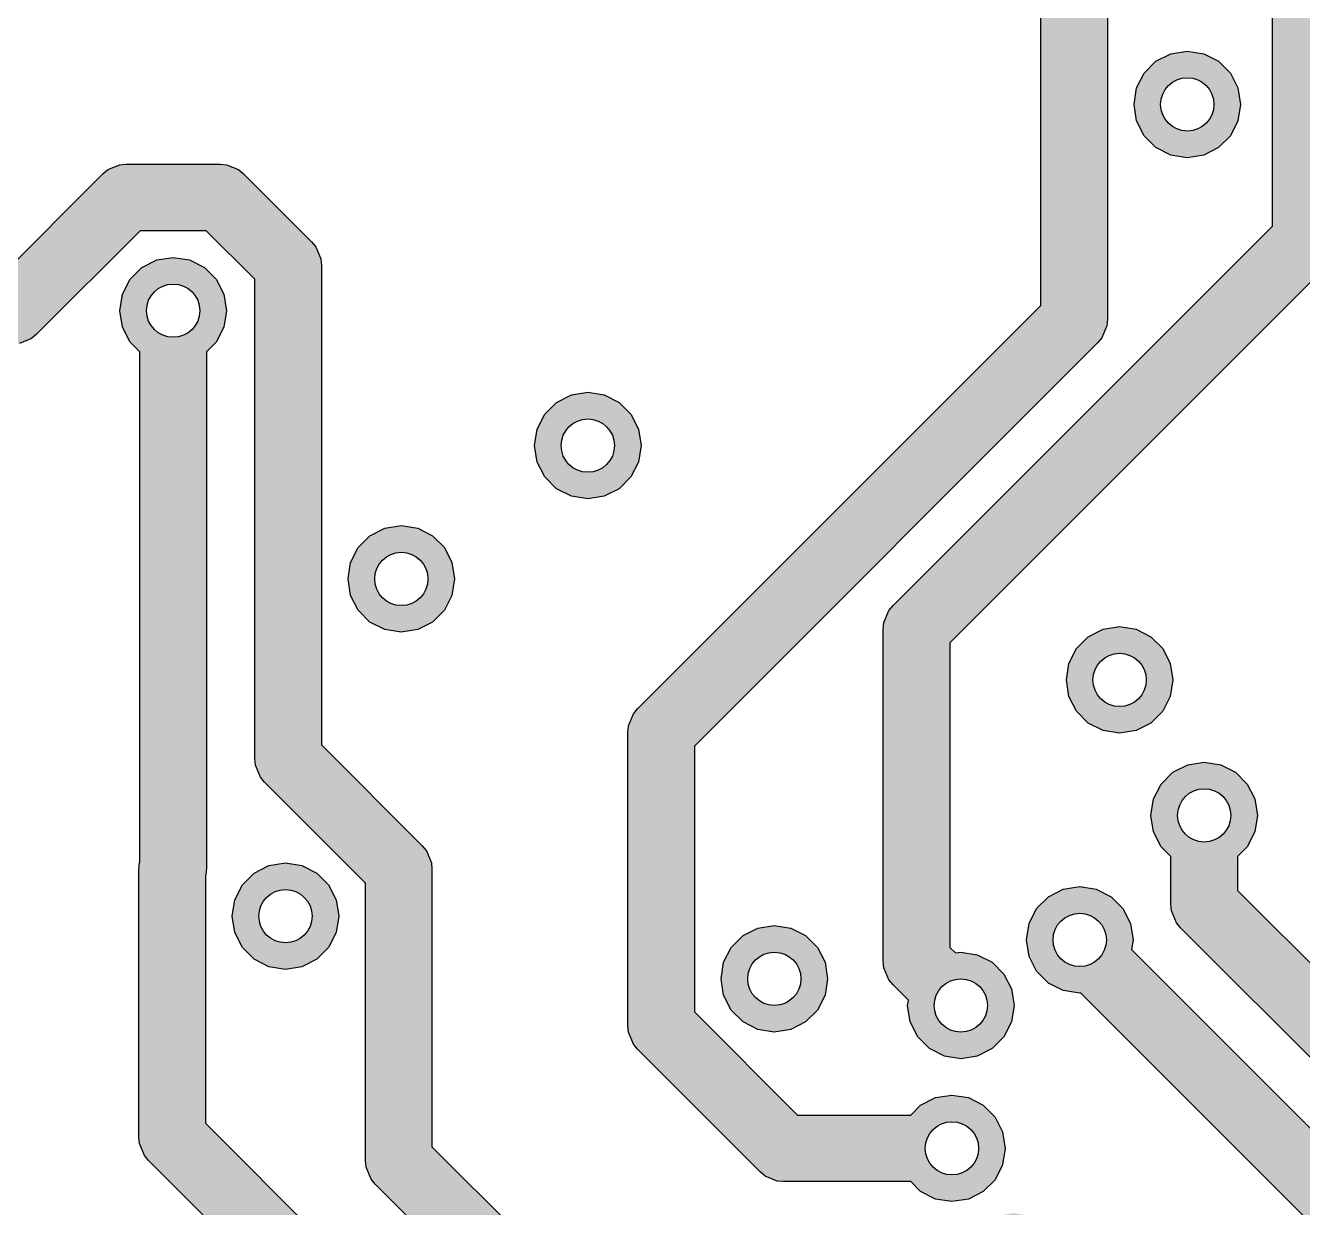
# Model space of a CAD drawing. Header units: millimetres. Extents: x -3894 to -3474, y -291 to 6.
# Drawn here: x -3740.88 to -3731.29, y -89.48 to -80.61 of the extents above; entities that cross this region are included whole.
import ezdxf

# ---------------------------------------------------------------- set-up
doc = ezdxf.new("R2010")
doc.units = ezdxf.units.MM
doc.layers.add('BLACK', color=7, linetype='Continuous')

msp = doc.modelspace()

# ---------------------------------------------------------------- hatches: boundary and pattern name
h = msp.add_hatch(color=256)
h.dxf.hatch_style = 1
h.paths.add_polyline_path([(-3746.6061, -78.4134), (-3746.6109, -78.3646), (-3746.6482, -78.2745), (-3746.6793, -78.2366), (-3749.8561, -75.0598), (-3749.8561, -71.5169), (-3742.5026, -64.1634), (-3726.9148, -64.1634), (-3726.8412, -64.237), (-3726.7297, -64.2938), (-3726.6061, -64.3134), (-3726.4825, -64.2938), (-3726.371, -64.237), (-3726.2825, -64.1485), (-3726.2257, -64.037), (-3726.2061, -63.9134), (-3726.2257, -63.7898), (-3726.2825, -63.6783), (-3726.371, -63.5898), (-3726.4825, -63.533), (-3726.6061, -63.5134), (-3726.7297, -63.533), (-3726.8412, -63.5898), (-3726.9148, -63.6634), (-3742.6061, -63.6634), (-3742.6549, -63.6682), (-3742.745, -63.7055), (-3742.7829, -63.7366), (-3750.2829, -71.2366), (-3750.314, -71.2745), (-3750.314, -71.2745), (-3750.3513, -71.3646), (-3750.3561, -71.4134), (-3750.3561, -75.1634), (-3750.3513, -75.2122), (-3750.314, -75.3023), (-3750.2829, -75.3402), (-3747.1061, -78.5169), (-3747.1061, -83.7634), (-3747.2297, -83.783), (-3747.3412, -83.8398), (-3747.4297, -83.9283), (-3747.4865, -84.0398), (-3747.5061, -84.1634), (-3747.4865, -84.287), (-3747.4297, -84.3985), (-3747.3412, -84.487), (-3747.2297, -84.5438), (-3747.1061, -84.5634), (-3746.9825, -84.5438), (-3746.871, -84.487), (-3746.7825, -84.3985), (-3746.7257, -84.287), (-3746.7061, -84.1634), (-3746.7125, -84.1233), (-3746.6793, -84.0902), (-3746.6482, -84.0523), (-3746.6109, -83.9622), (-3746.6061, -83.9134)])
h.paths.add_polyline_path([(-3746.9061, -84.1634, -1), (-3747.3061, -84.1634, -1)], flags=16)
h.paths.add_polyline_path([(-3726.8061, -63.9134, -1), (-3726.4061, -63.9134, -1)], flags=16)
h.paths.add_polyline_path([(-3728.5061, -66.0134), (-3728.5109, -65.9646), (-3728.5482, -65.8745), (-3728.5793, -65.8366), (-3729.2125, -65.2035), (-3729.2061, -65.1634), (-3729.2257, -65.0398), (-3729.2825, -64.9283), (-3729.371, -64.8398), (-3729.4825, -64.783), (-3729.6061, -64.7634), (-3729.7297, -64.783), (-3729.8412, -64.8398), (-3729.9297, -64.9283), (-3729.9865, -65.0398), (-3730.0061, -65.1634), (-3729.9865, -65.287), (-3729.9297, -65.3985), (-3729.8412, -65.487), (-3729.7297, -65.5438), (-3729.6061, -65.5634), (-3729.566, -65.557), (-3729.0061, -66.1169), (-3729.0061, -68.0478), (-3731.4439, -70.4856), (-3731.475, -70.5235), (-3731.475, -70.5235), (-3731.5123, -70.6136), (-3731.5171, -70.6624), (-3731.5171, -82.1158), (-3734.3649, -84.9636), (-3734.396, -85.0015), (-3734.396, -85.0015), (-3734.4333, -85.0916), (-3734.4381, -85.1404), (-3734.4381, -87.6314), (-3734.4333, -87.6802), (-3734.396, -87.7703), (-3734.3649, -87.8082), (-3734.2498, -87.9233), (-3734.2561, -87.9634), (-3734.2365, -88.087), (-3734.1797, -88.1985), (-3734.0912, -88.287), (-3733.9797, -88.3438), (-3733.8561, -88.3634), (-3733.7325, -88.3438), (-3733.621, -88.287), (-3733.5325, -88.1985), (-3733.4757, -88.087), (-3733.4561, -87.9634), (-3733.4757, -87.8398), (-3733.5325, -87.7283), (-3733.621, -87.6398), (-3733.7325, -87.583), (-3733.8561, -87.5634), (-3733.8962, -87.5697), (-3733.9381, -87.5278), (-3733.9381, -85.2439), (-3731.0903, -82.3962), (-3731.0592, -82.3583), (-3731.0219, -82.2682), (-3731.0171, -82.2194), (-3731.0171, -70.7659), (-3728.5793, -68.3282), (-3728.5482, -68.2903), (-3728.5109, -68.2002), (-3728.5061, -68.1514)])
h.paths.add_polyline_path([(-3729.8061, -65.1634, -1), (-3729.4061, -65.1634, -1)], flags=16)
h.paths.add_polyline_path([(-3733.6561, -87.9634, -1), (-3734.0561, -87.9634, -1)], flags=16)
h.paths.add_polyline_path([(-3730.1462, -68.557), (-3730.1061, -68.5634), (-3729.9825, -68.5438), (-3729.871, -68.487), (-3729.7825, -68.3985), (-3729.7257, -68.287), (-3729.7061, -68.1634), (-3729.7257, -68.0398), (-3729.7825, -67.9283), (-3729.871, -67.8398), (-3729.9825, -67.783), (-3730.1061, -67.7634), (-3730.2297, -67.783), (-3730.3412, -67.8398), (-3730.4297, -67.9283), (-3730.4865, -68.0398), (-3730.5061, -68.1634), (-3730.4998, -68.2035), (-3732.2059, -69.9096), (-3732.237, -69.9475), (-3732.237, -69.9475), (-3732.2743, -70.0376), (-3732.2791, -70.0864), (-3732.2791, -77.9248), (-3733.1829, -78.8286), (-3733.214, -78.8665), (-3733.214, -78.8665), (-3733.2513, -78.9566), (-3733.2561, -79.0054), (-3733.2561, -82.7118), (-3736.2829, -85.7386), (-3736.314, -85.7765), (-3736.314, -85.7765), (-3736.3513, -85.8666), (-3736.3561, -85.9154), (-3736.3561, -88.1155), (-3736.3513, -88.1642), (-3736.314, -88.2544), (-3736.2829, -88.2922), (-3735.3629, -89.2122), (-3735.325, -89.2433), (-3735.2349, -89.2806), (-3735.1861, -89.2854), (-3734.2315, -89.2854), (-3734.1579, -89.359), (-3734.0464, -89.4158), (-3733.9228, -89.4354), (-3733.7992, -89.4158), (-3733.6877, -89.359), (-3733.5992, -89.2705), (-3733.5424, -89.159), (-3733.5228, -89.0354), (-3733.5424, -88.9118), (-3733.5992, -88.8003), (-3733.6877, -88.7118), (-3733.7992, -88.655), (-3733.9228, -88.6354), (-3734.0464, -88.655), (-3734.1579, -88.7118), (-3734.2315, -88.7854), (-3735.0826, -88.7854), (-3735.8561, -88.0119), (-3735.8561, -86.0189), (-3732.8293, -82.9922), (-3732.7982, -82.9543), (-3732.7609, -82.8642), (-3732.7561, -82.8154), (-3732.7561, -79.1089), (-3731.8523, -78.2052), (-3731.8212, -78.1673), (-3731.7839, -78.0772), (-3731.7791, -78.0284), (-3731.7791, -70.1899)])
h.paths.add_polyline_path([(-3730.3061, -68.1634, -1), (-3729.9061, -68.1634, -1)], flags=16)
h.paths.add_polyline_path([(-3733.7228, -89.0354, -1), (-3734.1228, -89.0354, -1)], flags=16)
h = msp.add_hatch(color=256)
h.dxf.hatch_style = 1
h.paths.add_polyline_path([(-3738.6022, -87.0586), (-3738.6907, -86.9701), (-3738.8022, -86.9133), (-3738.9258, -86.8937), (-3739.0494, -86.9133), (-3739.1609, -86.9701), (-3739.2494, -87.0586), (-3739.3062, -87.1701), (-3739.3258, -87.2937), (-3739.3062, -87.4173), (-3739.2494, -87.5288), (-3739.1609, -87.6173), (-3739.0494, -87.6741), (-3738.9258, -87.6937), (-3738.8022, -87.6741), (-3738.6907, -87.6173), (-3738.6022, -87.5288), (-3738.5454, -87.4173), (-3738.5258, -87.2937), (-3738.5454, -87.1701)])
h.paths.add_polyline_path([(-3738.7258, -87.2937, -1), (-3739.1258, -87.2937, -1)], flags=16)
h.paths.add_polyline_path([(-3735.021, -87.4398), (-3735.1325, -87.383), (-3735.2561, -87.3634), (-3735.3797, -87.383), (-3735.4912, -87.4398), (-3735.5797, -87.5283), (-3735.6365, -87.6398), (-3735.6561, -87.7634), (-3735.6365, -87.887), (-3735.5797, -87.9985), (-3735.4912, -88.087), (-3735.3797, -88.1438), (-3735.2561, -88.1634), (-3735.1325, -88.1438), (-3735.021, -88.087), (-3734.9325, -87.9985), (-3734.8757, -87.887), (-3734.8561, -87.7634), (-3734.8757, -87.6398), (-3734.9325, -87.5283)])
h.paths.add_polyline_path([(-3735.0561, -87.7634, -1), (-3735.4561, -87.7634, -1)], flags=16)
h.paths.add_polyline_path([(-3732.2837, -85.3978), (-3732.3405, -85.2863), (-3732.429, -85.1978), (-3732.5405, -85.141), (-3732.6641, -85.1214), (-3732.7877, -85.141), (-3732.8992, -85.1978), (-3732.9877, -85.2863), (-3733.0445, -85.3978), (-3733.0641, -85.5214), (-3733.0445, -85.645), (-3732.9877, -85.7565), (-3732.8992, -85.845), (-3732.7877, -85.9018), (-3732.6641, -85.9214), (-3732.5405, -85.9018), (-3732.429, -85.845), (-3732.3405, -85.7565), (-3732.2837, -85.645), (-3732.2641, -85.5214)])
h.paths.add_polyline_path([(-3732.4641, -85.5214, -1), (-3732.8641, -85.5214, -1)], flags=16)
h.paths.add_polyline_path([(-3736.421, -84.087), (-3736.3325, -83.9985), (-3736.2757, -83.887), (-3736.2561, -83.7634), (-3736.2757, -83.6398), (-3736.3325, -83.5283), (-3736.421, -83.4398), (-3736.5325, -83.383), (-3736.6561, -83.3634), (-3736.7797, -83.383), (-3736.8912, -83.4398), (-3736.9797, -83.5283), (-3737.0365, -83.6398), (-3737.0561, -83.7634), (-3737.0365, -83.887), (-3736.9797, -83.9985), (-3736.8912, -84.087), (-3736.7797, -84.1438), (-3736.6561, -84.1634), (-3736.5325, -84.1438)])
h.paths.add_polyline_path([(-3736.8561, -83.7634, -1), (-3736.4561, -83.7634, -1)], flags=16)
h.paths.add_polyline_path([(-3737.6757, -84.6398), (-3737.7325, -84.5283), (-3737.821, -84.4398), (-3737.9325, -84.383), (-3738.0561, -84.3634), (-3738.1797, -84.383), (-3738.2912, -84.4398), (-3738.3797, -84.5283), (-3738.4365, -84.6398), (-3738.4561, -84.7634), (-3738.4365, -84.887), (-3738.3797, -84.9985), (-3738.2912, -85.087), (-3738.1797, -85.1438), (-3738.0561, -85.1634), (-3737.9325, -85.1438), (-3737.821, -85.087), (-3737.7325, -84.9985), (-3737.6757, -84.887), (-3737.6561, -84.7634)])
h.paths.add_polyline_path([(-3737.8561, -84.7634, -1), (-3738.2561, -84.7634, -1)], flags=16)
h.paths.add_polyline_path([(-3741.871, -81.3398), (-3741.9825, -81.283), (-3742.1061, -81.2634), (-3742.2297, -81.283), (-3742.3412, -81.3398), (-3742.4297, -81.4283), (-3742.4865, -81.5398), (-3742.5061, -81.6634), (-3742.4865, -81.787), (-3742.4297, -81.8985), (-3742.3412, -81.987), (-3742.2297, -82.0438), (-3742.1061, -82.0634), (-3741.9825, -82.0438), (-3741.871, -81.987), (-3741.7825, -81.8985), (-3741.7257, -81.787), (-3741.7061, -81.6634), (-3741.7257, -81.5398), (-3741.7825, -81.4283)])
h.paths.add_polyline_path([(-3741.9061, -81.6634, -1), (-3742.3061, -81.6634, -1)], flags=16)
h.paths.add_polyline_path([(-3743.2257, -81.5398), (-3743.2825, -81.4283), (-3743.371, -81.3398), (-3743.4825, -81.283), (-3743.6061, -81.2634), (-3743.7297, -81.283), (-3743.8412, -81.3398), (-3743.9297, -81.4283), (-3743.9865, -81.5398), (-3744.0061, -81.6634), (-3743.9865, -81.787), (-3743.9297, -81.8985), (-3743.8412, -81.987), (-3743.7297, -82.0438), (-3743.6061, -82.0634), (-3743.4825, -82.0438), (-3743.371, -81.987), (-3743.2825, -81.8985), (-3743.2257, -81.787), (-3743.2061, -81.6634)])
h.paths.add_polyline_path([(-3743.4061, -81.6634, -1), (-3743.8061, -81.6634, -1)], flags=16)
h.paths.add_polyline_path([(-3731.921, -80.8798), (-3732.0325, -80.823), (-3732.1561, -80.8034), (-3732.2797, -80.823), (-3732.3912, -80.8798), (-3732.4797, -80.9683), (-3732.5365, -81.0798), (-3732.5561, -81.2034), (-3732.5365, -81.327), (-3732.4797, -81.4385), (-3732.3912, -81.527), (-3732.2797, -81.5838), (-3732.1561, -81.6034), (-3732.0325, -81.5838), (-3731.921, -81.527), (-3731.8325, -81.4385), (-3731.7757, -81.327), (-3731.7561, -81.2034), (-3731.7757, -81.0798), (-3731.8325, -80.9683)])
h.paths.add_polyline_path([(-3731.9561, -81.2034, -1), (-3732.3561, -81.2034, -1)], flags=16)
h.paths.add_polyline_path([(-3732.5945, -77.8825), (-3732.5377, -77.771), (-3732.5181, -77.6474), (-3732.5377, -77.5238), (-3732.5945, -77.4123), (-3732.683, -77.3238), (-3732.7945, -77.267), (-3732.9181, -77.2474), (-3733.0417, -77.267), (-3733.1532, -77.3238), (-3733.2417, -77.4123), (-3733.2985, -77.5238), (-3733.3181, -77.6474), (-3733.2985, -77.771), (-3733.2417, -77.8825), (-3733.1532, -77.971), (-3733.0417, -78.0278), (-3732.9181, -78.0474), (-3732.7945, -78.0278), (-3732.683, -77.971)])
h.paths.add_polyline_path([(-3733.1181, -77.6474, -1), (-3732.7181, -77.6474, -1)], flags=16)
h.paths.add_polyline_path([(-3729.1087, -78.6668), (-3729.1655, -78.5553), (-3729.254, -78.4668), (-3729.3655, -78.41), (-3729.4891, -78.3904), (-3729.6127, -78.41), (-3729.7242, -78.4668), (-3729.8127, -78.5553), (-3729.8695, -78.6668), (-3729.8891, -78.7904), (-3729.8695, -78.914), (-3729.8127, -79.0255), (-3729.7242, -79.114), (-3729.6127, -79.1708), (-3729.4891, -79.1904), (-3729.3655, -79.1708), (-3729.254, -79.114), (-3729.1655, -79.0255), (-3729.1087, -78.914), (-3729.0891, -78.7904)])
h.paths.add_polyline_path([(-3729.2891, -78.7904, -1), (-3729.6891, -78.7904, -1)], flags=16)
h = msp.add_hatch(color=256)
h.dxf.hatch_style = 1
h.paths.add_polyline_path([(-3702.8416, -80.5634), (-3700.9847, -80.5634), (-3698.8373, -82.7108), (-3698.8436, -82.7509), (-3698.824, -82.8745), (-3698.7672, -82.986), (-3698.6787, -83.0745), (-3698.5672, -83.1313), (-3698.4436, -83.1509), (-3698.32, -83.1313), (-3698.2085, -83.0745), (-3698.12, -82.986), (-3698.0632, -82.8745), (-3698.0436, -82.7509), (-3698.0632, -82.6273), (-3698.12, -82.5158), (-3698.2085, -82.4273), (-3698.32, -82.3705), (-3698.4436, -82.3509), (-3698.4837, -82.3572), (-3700.7043, -80.1366), (-3700.7422, -80.1055), (-3700.8323, -80.0682), (-3700.8811, -80.0634), (-3702.9451, -80.0634), (-3702.9939, -80.0682), (-3703.084, -80.1055), (-3703.084, -80.1055), (-3703.1219, -80.1366), (-3706.7487, -83.7634), (-3708.1691, -83.7634), (-3708.2179, -83.7682), (-3708.308, -83.8055), (-3708.3459, -83.8366), (-3716.6387, -92.1294), (-3726.7503, -92.1294), (-3731.7791, -87.1006), (-3731.7791, -86.8461), (-3731.7055, -86.7725), (-3731.6487, -86.661), (-3731.6291, -86.5374), (-3731.6487, -86.4138), (-3731.7055, -86.3023), (-3731.794, -86.2138), (-3731.9055, -86.157), (-3732.0291, -86.1374), (-3732.1527, -86.157), (-3732.2642, -86.2138), (-3732.3527, -86.3023), (-3732.4095, -86.4138), (-3732.4291, -86.5374), (-3732.4095, -86.661), (-3732.3527, -86.7725), (-3732.2791, -86.8461), (-3732.2791, -87.2041), (-3732.2743, -87.2529), (-3732.237, -87.343), (-3732.2059, -87.3809), (-3727.0306, -92.5562), (-3726.9927, -92.5872), (-3726.9399, -92.6091), (-3726.9026, -92.6246), (-3726.8538, -92.6294), (-3716.5351, -92.6294), (-3716.4863, -92.6246), (-3716.3962, -92.5872), (-3716.3583, -92.5562), (-3708.0656, -84.2634), (-3706.6451, -84.2634), (-3706.5963, -84.2586), (-3706.5062, -84.2212), (-3706.4683, -84.1902)])
h.paths.add_polyline_path([(-3698.2436, -82.7509, -1), (-3698.6436, -82.7509, -1)], flags=16)
h.paths.add_polyline_path([(-3731.8291, -86.5374, -1), (-3732.2291, -86.5374, -1)], flags=16)
h = msp.add_hatch(color=256)
h.dxf.hatch_style = 1
h.paths.add_polyline_path([(-3732.575, -87.543), (-3732.5637, -87.4716), (-3732.5832, -87.348), (-3732.6401, -87.2365), (-3732.7286, -87.148), (-3732.8401, -87.0912), (-3732.9637, -87.0716), (-3733.0873, -87.0912), (-3733.1988, -87.148), (-3733.2873, -87.2365), (-3733.3441, -87.348), (-3733.3637, -87.4716), (-3733.3441, -87.5952), (-3733.2873, -87.7067), (-3733.1988, -87.7952), (-3733.0873, -87.8521), (-3732.9637, -87.8716), (-3732.9548, -87.8702), (-3727.3799, -93.4452), (-3727.342, -93.4762), (-3727.2519, -93.5136), (-3727.2031, -93.5184), (-3714.4611, -93.5184), (-3714.4123, -93.5136), (-3714.3222, -93.4762), (-3714.2843, -93.4452), (-3702.3962, -81.557), (-3702.3561, -81.5634), (-3702.2325, -81.5438), (-3702.121, -81.487), (-3702.0325, -81.3985), (-3701.9757, -81.287), (-3701.9561, -81.1634), (-3701.9757, -81.0398), (-3702.0325, -80.9283), (-3702.121, -80.8398), (-3702.2325, -80.783), (-3702.3561, -80.7634), (-3702.4797, -80.783), (-3702.5912, -80.8398), (-3702.6797, -80.9283), (-3702.7365, -81.0398), (-3702.7561, -81.1634), (-3702.7498, -81.2035), (-3714.5647, -93.0184), (-3727.0996, -93.0184)])
h.paths.add_polyline_path([(-3733.1637, -87.4716, -1), (-3732.7637, -87.4716, -1)], flags=16)
h.paths.add_polyline_path([(-3702.5561, -81.1634, -1), (-3702.1561, -81.1634, -1)], flags=16)
h = msp.add_hatch(color=256)
h.dxf.hatch_style = 1
h.paths.add_polyline_path([(-3732.9701, -90.7926), (-3733.0269, -90.6811), (-3733.1154, -90.5926), (-3733.2269, -90.5357), (-3733.3505, -90.5162), (-3733.4741, -90.5357), (-3733.5856, -90.5926), (-3733.6593, -90.6662), (-3737.7068, -90.6662), (-3739.5258, -88.8472), (-3739.5258, -86.9889), (-3739.5234, -86.9832), (-3739.5186, -86.9345), (-3739.5186, -83.0596), (-3739.445, -82.986), (-3739.3882, -82.8745), (-3739.3686, -82.7509), (-3739.3882, -82.6273), (-3739.445, -82.5158), (-3739.5335, -82.4273), (-3739.645, -82.3705), (-3739.7686, -82.3509), (-3739.8922, -82.3705), (-3740.0037, -82.4273), (-3740.0922, -82.5158), (-3740.149, -82.6273), (-3740.1686, -82.7509), (-3740.149, -82.8745), (-3740.0922, -82.986), (-3740.0186, -83.0596), (-3740.0186, -86.8871), (-3740.021, -86.8929), (-3740.0258, -86.9416), (-3740.0258, -88.9507), (-3740.021, -88.9995), (-3739.9836, -89.0896), (-3739.9526, -89.1275), (-3737.9871, -91.0929), (-3737.9492, -91.124), (-3737.8591, -91.1614), (-3737.8103, -91.1662), (-3733.6593, -91.1662), (-3733.5856, -91.2398), (-3733.4741, -91.2966), (-3733.3505, -91.3162), (-3733.2269, -91.2966), (-3733.1154, -91.2398), (-3733.0269, -91.1513), (-3732.9701, -91.0398), (-3732.9505, -90.9162)])
h.paths.add_polyline_path([(-3733.1505, -90.9162, -1), (-3733.5505, -90.9162, -1)], flags=16)
h.paths.add_polyline_path([(-3739.9686, -82.7509, -1), (-3739.5686, -82.7509, -1)], flags=16)
h.paths.add_polyline_path([(-3733.1371, -89.6871), (-3733.2255, -89.5986), (-3733.3371, -89.5418), (-3733.4607, -89.5222), (-3733.5843, -89.5418), (-3733.6958, -89.5986), (-3733.7694, -89.6722), (-3737.1767, -89.6722), (-3737.8258, -89.0232), (-3737.8258, -86.9416), (-3737.8306, -86.8929), (-3737.8679, -86.8027), (-3737.899, -86.7649), (-3738.6561, -86.0077), (-3738.6561, -82.4113), (-3738.6609, -82.3625), (-3738.6982, -82.2724), (-3738.7293, -82.2345), (-3739.2397, -81.7241), (-3739.2776, -81.693), (-3739.3677, -81.6557), (-3739.4165, -81.6509), (-3740.1207, -81.6509), (-3740.1695, -81.6557), (-3740.2596, -81.693), (-3740.2975, -81.7241), (-3741.0742, -82.5009), (-3745.6349, -82.5009), (-3745.7085, -82.4273), (-3745.82, -82.3705), (-3745.9436, -82.3509), (-3746.0672, -82.3705), (-3746.1787, -82.4273), (-3746.2672, -82.5158), (-3746.324, -82.6273), (-3746.3436, -82.7509), (-3746.324, -82.8745), (-3746.2672, -82.986), (-3746.1787, -83.0745), (-3746.0672, -83.1313), (-3745.9436, -83.1509), (-3745.82, -83.1313), (-3745.7085, -83.0745), (-3745.6349, -83.0009), (-3740.9707, -83.0009), (-3740.9219, -82.9961), (-3740.8318, -82.9587), (-3740.7939, -82.9277), (-3740.0171, -82.1509), (-3739.5201, -82.1509), (-3739.1561, -82.5149), (-3739.1561, -86.1113), (-3739.1513, -86.1601), (-3739.114, -86.2502), (-3739.0829, -86.2881), (-3738.3258, -87.0452), (-3738.3258, -89.1267), (-3738.321, -89.1755), (-3738.2836, -89.2656), (-3738.2526, -89.3035), (-3737.457, -90.099), (-3737.4191, -90.1301), (-3737.329, -90.1674), (-3737.2802, -90.1722), (-3733.7694, -90.1722), (-3733.6958, -90.2459), (-3733.5843, -90.3027), (-3733.4607, -90.3222), (-3733.3371, -90.3027), (-3733.2255, -90.2459), (-3733.1371, -90.1574), (-3733.0802, -90.0459), (-3733.0607, -89.9222), (-3733.0802, -89.7986)])
h.paths.add_polyline_path([(-3733.2607, -89.9222, -1), (-3733.6607, -89.9222, -1)], flags=16)
h.paths.add_polyline_path([(-3746.1436, -82.7509, -1), (-3745.7436, -82.7509, -1)], flags=16)

# ---------------------------------------------------------------- linework, layer by layer
at = {"layer": 'BLACK', "linetype": 'Continuous'}
for p, q in [((-3731.5171, -82.1158), (-3731.5171, -70.6624)), ((-3733.2561, -82.7118), (-3733.2561, -79.0054)), ((-3732.7561, -79.1089), (-3732.7561, -82.8154)), ((-3732.4797, -80.9683), (-3732.3912, -80.8798)), ((-3732.3912, -80.8798), (-3732.2797, -80.823)), ((-3732.2797, -80.823), (-3732.1561, -80.8034)), ((-3732.1561, -80.8034), (-3732.0325, -80.823)), ((-3732.0325, -80.823), (-3731.921, -80.8798)), ((-3731.921, -80.8798), (-3731.8325, -80.9683)), ((-3732.5365, -81.0798), (-3732.4797, -80.9683)), ((-3731.8325, -80.9683), (-3731.7757, -81.0798)), ((-3732.5561, -81.2034), (-3732.5365, -81.0798)), ((-3731.7757, -81.0798), (-3731.7561, -81.2034)), ((-3732.5365, -81.327), (-3732.5561, -81.2034)), ((-3731.7561, -81.2034), (-3731.7757, -81.327)), ((-3732.4797, -81.4385), (-3732.5365, -81.327)), ((-3731.7757, -81.327), (-3731.8325, -81.4385)), ((-3732.3912, -81.527), (-3732.4797, -81.4385)), ((-3731.8325, -81.4385), (-3731.921, -81.527)), ((-3732.2797, -81.5838), (-3732.3912, -81.527)), ((-3731.921, -81.527), (-3732.0325, -81.5838)), ((-3740.2596, -81.693), (-3740.1695, -81.6557)), ((-3740.1695, -81.6557), (-3740.1694, -81.6557)), ((-3740.1694, -81.6557), (-3740.1207, -81.6509)), ((-3740.1207, -81.6509), (-3739.4165, -81.6509)), ((-3739.4165, -81.6509), (-3739.3677, -81.6557)), ((-3739.3677, -81.6557), (-3739.2776, -81.693)), ((-3732.1561, -81.6034), (-3732.2797, -81.5838)), ((-3732.0325, -81.5838), (-3732.1561, -81.6034)), ((-3741.0742, -82.5009), (-3740.2975, -81.7241)), ((-3740.2975, -81.7241), (-3740.2596, -81.693)), ((-3739.2776, -81.693), (-3739.2776, -81.693)), ((-3739.2776, -81.693), (-3739.2397, -81.7241)), ((-3739.2397, -81.7241), (-3738.7293, -82.2345)), ((-3734.3649, -84.9636), (-3731.5171, -82.1158)), ((-3740.0171, -82.1509), (-3740.7939, -82.9277)), ((-3739.5201, -82.1509), (-3740.0171, -82.1509)), ((-3739.1561, -82.5149), (-3739.5201, -82.1509)), ((-3738.7293, -82.2345), (-3738.6982, -82.2724)), ((-3738.6982, -82.2724), (-3738.6982, -82.2724)), ((-3738.6982, -82.2724), (-3738.6609, -82.3625)), ((-3740.0922, -82.5158), (-3740.0037, -82.4273)), ((-3740.0037, -82.4273), (-3739.8922, -82.3705)), ((-3739.8922, -82.3705), (-3739.7686, -82.3509)), ((-3739.7686, -82.3509), (-3739.645, -82.3705)), ((-3739.645, -82.3705), (-3739.5335, -82.4273)), ((-3739.5335, -82.4273), (-3739.445, -82.5158)), ((-3738.6609, -82.3625), (-3738.6561, -82.4113)), ((-3738.6561, -82.4113), (-3738.6561, -86.0077)), ((-3731.0903, -82.3962), (-3733.9381, -85.2439)), ((-3740.149, -82.6273), (-3740.0922, -82.5158)), ((-3739.445, -82.5158), (-3739.3882, -82.6273)), ((-3739.1561, -86.1113), (-3739.1561, -82.5149)), ((-3740.1686, -82.7509), (-3740.149, -82.6273)), ((-3739.3882, -82.6273), (-3739.3686, -82.7509)), ((-3736.2829, -85.7386), (-3733.2561, -82.7118)), ((-3740.149, -82.8745), (-3740.1686, -82.7509)), ((-3739.3686, -82.7509), (-3739.3882, -82.8745)), ((-3732.7561, -82.8154), (-3732.7609, -82.8642)), ((-3740.0922, -82.986), (-3740.149, -82.8745)), ((-3739.3882, -82.8745), (-3739.445, -82.986)), ((-3732.7609, -82.8642), (-3732.7982, -82.9543)), ((-3740.8318, -82.9587), (-3740.9219, -82.9961)), ((-3740.7939, -82.9277), (-3740.8318, -82.9587)), ((-3740.8318, -82.9587), (-3740.8318, -82.9587)), ((-3740.0186, -83.0596), (-3740.0922, -82.986)), ((-3739.445, -82.986), (-3739.5186, -83.0596)), ((-3732.8293, -82.9922), (-3735.8561, -86.0189)), ((-3732.7982, -82.9543), (-3732.8293, -82.9922)), ((-3732.7982, -82.9543), (-3732.7982, -82.9543)), ((-3740.0186, -86.8871), (-3740.0186, -83.0596)), ((-3739.5186, -83.0596), (-3739.5186, -86.9345)), ((-3736.8912, -83.4398), (-3736.7797, -83.383)), ((-3736.7797, -83.383), (-3736.6561, -83.3634)), ((-3736.6561, -83.3634), (-3736.5325, -83.383)), ((-3736.5325, -83.383), (-3736.421, -83.4398)), ((-3736.9797, -83.5283), (-3736.8912, -83.4398)), ((-3736.421, -83.4398), (-3736.3325, -83.5283)), ((-3737.0365, -83.6398), (-3736.9797, -83.5283)), ((-3736.3325, -83.5283), (-3736.2757, -83.6398)), ((-3737.0561, -83.7634), (-3737.0365, -83.6398)), ((-3736.2757, -83.6398), (-3736.2561, -83.7634)), ((-3737.0365, -83.887), (-3737.0561, -83.7634)), ((-3736.2561, -83.7634), (-3736.2757, -83.887)), ((-3736.9797, -83.9985), (-3737.0365, -83.887)), ((-3736.2757, -83.887), (-3736.3325, -83.9985)), ((-3736.8912, -84.087), (-3736.9797, -83.9985)), ((-3736.3325, -83.9985), (-3736.421, -84.087)), ((-3736.7797, -84.1438), (-3736.8912, -84.087)), ((-3736.6561, -84.1634), (-3736.7797, -84.1438)), ((-3736.5325, -84.1438), (-3736.6561, -84.1634)), ((-3736.421, -84.087), (-3736.5325, -84.1438)), ((-3738.3797, -84.5283), (-3738.2912, -84.4398)), ((-3738.2912, -84.4398), (-3738.1797, -84.383)), ((-3738.1797, -84.383), (-3738.0561, -84.3634)), ((-3738.0561, -84.3634), (-3737.9325, -84.383)), ((-3737.9325, -84.383), (-3737.821, -84.4398)), ((-3737.821, -84.4398), (-3737.7325, -84.5283)), ((-3738.4365, -84.6398), (-3738.3797, -84.5283)), ((-3737.7325, -84.5283), (-3737.6757, -84.6398)), ((-3738.4561, -84.7634), (-3738.4365, -84.6398)), ((-3737.6757, -84.6398), (-3737.6561, -84.7634)), ((-3738.4365, -84.887), (-3738.4561, -84.7634)), ((-3737.6561, -84.7634), (-3737.6757, -84.887)), ((-3738.3797, -84.9985), (-3738.4365, -84.887)), ((-3737.6757, -84.887), (-3737.7325, -84.9985)), ((-3738.2912, -85.087), (-3738.3797, -84.9985)), ((-3737.7325, -84.9985), (-3737.821, -85.087)), ((-3734.4333, -85.0916), (-3734.396, -85.0015)), ((-3734.396, -85.0015), (-3734.3649, -84.9636)), ((-3734.396, -85.0015), (-3734.396, -85.0015)), ((-3738.1797, -85.1438), (-3738.2912, -85.087)), ((-3737.821, -85.087), (-3737.9325, -85.1438)), ((-3734.4381, -85.1404), (-3734.4333, -85.0916)), ((-3738.0561, -85.1634), (-3738.1797, -85.1438)), ((-3737.9325, -85.1438), (-3738.0561, -85.1634)), ((-3734.4381, -87.6314), (-3734.4381, -85.1404)), ((-3732.9877, -85.2863), (-3732.8992, -85.1978)), ((-3732.8992, -85.1978), (-3732.7877, -85.141)), ((-3732.7877, -85.141), (-3732.6641, -85.1214)), ((-3732.6641, -85.1214), (-3732.5405, -85.141)), ((-3732.5405, -85.141), (-3732.429, -85.1978)), ((-3732.429, -85.1978), (-3732.3405, -85.2863)), ((-3733.9381, -85.2439), (-3733.9381, -87.5278)), ((-3733.0445, -85.3978), (-3732.9877, -85.2863)), ((-3732.3405, -85.2863), (-3732.2837, -85.3978)), ((-3733.0641, -85.5214), (-3733.0445, -85.3978)), ((-3732.2837, -85.3978), (-3732.2641, -85.5214)), ((-3733.0445, -85.645), (-3733.0641, -85.5214)), ((-3732.2641, -85.5214), (-3732.2837, -85.645)), ((-3732.9877, -85.7565), (-3733.0445, -85.645)), ((-3732.2837, -85.645), (-3732.3405, -85.7565)), ((-3736.3513, -85.8666), (-3736.314, -85.7765)), ((-3736.314, -85.7765), (-3736.2829, -85.7386)), ((-3736.314, -85.7765), (-3736.314, -85.7765)), ((-3732.8992, -85.845), (-3732.9877, -85.7565)), ((-3732.3405, -85.7565), (-3732.429, -85.845)), ((-3736.3561, -85.9154), (-3736.3513, -85.8666)), ((-3732.7877, -85.9018), (-3732.8992, -85.845)), ((-3732.429, -85.845), (-3732.5405, -85.9018)), ((-3736.3561, -88.1155), (-3736.3561, -85.9154)), ((-3732.6641, -85.9214), (-3732.7877, -85.9018)), ((-3732.5405, -85.9018), (-3732.6641, -85.9214)), ((-3738.6561, -86.0077), (-3737.899, -86.7649)), ((-3735.8561, -86.0189), (-3735.8561, -88.0119)), ((-3739.1513, -86.1601), (-3739.1561, -86.1113)), ((-3739.114, -86.2502), (-3739.1513, -86.1601)), ((-3732.2642, -86.2138), (-3732.1527, -86.157)), ((-3732.1527, -86.157), (-3732.0291, -86.1374)), ((-3732.0291, -86.1374), (-3731.9055, -86.157)), ((-3731.9055, -86.157), (-3731.794, -86.2138)), ((-3739.0829, -86.2881), (-3739.114, -86.2502)), ((-3739.114, -86.2502), (-3739.114, -86.2502)), ((-3732.3527, -86.3023), (-3732.2642, -86.2138)), ((-3731.794, -86.2138), (-3731.7055, -86.3023)), ((-3738.3258, -87.0452), (-3739.0829, -86.2881)), ((-3732.4095, -86.4138), (-3732.3527, -86.3023)), ((-3731.7055, -86.3023), (-3731.6487, -86.4138)), ((-3732.4291, -86.5374), (-3732.4095, -86.4138)), ((-3731.6487, -86.4138), (-3731.6291, -86.5374)), ((-3732.4095, -86.661), (-3732.4291, -86.5374)), ((-3731.6291, -86.5374), (-3731.6487, -86.661)), ((-3732.3527, -86.7725), (-3732.4095, -86.661)), ((-3731.6487, -86.661), (-3731.7055, -86.7725)), ((-3737.899, -86.7649), (-3737.8679, -86.8027)), ((-3737.8679, -86.8027), (-3737.8679, -86.8027)), ((-3737.8679, -86.8027), (-3737.8306, -86.8929)), ((-3732.2791, -86.8461), (-3732.3527, -86.7725)), ((-3731.7055, -86.7725), (-3731.7791, -86.8461)), ((-3740.0258, -86.9416), (-3740.021, -86.8929)), ((-3740.021, -86.8929), (-3740.0186, -86.8871)), ((-3739.5186, -86.9345), (-3739.5234, -86.9832)), ((-3739.1609, -86.9701), (-3739.0494, -86.9133)), ((-3739.0494, -86.9133), (-3738.9258, -86.8937)), ((-3738.9258, -86.8937), (-3738.8022, -86.9133)), ((-3738.8022, -86.9133), (-3738.6907, -86.9701)), ((-3737.8306, -86.8929), (-3737.8258, -86.9416)), ((-3732.2791, -87.2041), (-3732.2791, -86.8461)), ((-3731.7791, -86.8461), (-3731.7791, -87.1006)), ((-3740.0258, -88.9507), (-3740.0258, -86.9416)), ((-3739.5234, -86.9832), (-3739.5258, -86.9889)), ((-3739.5258, -86.9889), (-3739.5258, -88.8472)), ((-3739.2494, -87.0586), (-3739.1609, -86.9701)), ((-3738.6907, -86.9701), (-3738.6022, -87.0586)), ((-3737.8258, -86.9416), (-3737.8258, -89.0232)), ((-3739.3062, -87.1701), (-3739.2494, -87.0586)), ((-3738.6022, -87.0586), (-3738.5454, -87.1701)), ((-3738.3258, -89.1267), (-3738.3258, -87.0452)), ((-3733.1988, -87.148), (-3733.0873, -87.0912)), ((-3733.0873, -87.0912), (-3732.9637, -87.0716)), ((-3732.9637, -87.0716), (-3732.8401, -87.0912)), ((-3732.8401, -87.0912), (-3732.7286, -87.148)), ((-3731.7791, -87.1006), (-3726.7503, -92.1294)), ((-3739.3258, -87.2937), (-3739.3062, -87.1701)), ((-3738.5454, -87.1701), (-3738.5258, -87.2937)), ((-3733.2873, -87.2365), (-3733.1988, -87.148)), ((-3732.7286, -87.148), (-3732.6401, -87.2365)), ((-3732.2743, -87.2529), (-3732.2791, -87.2041)), ((-3739.3062, -87.4173), (-3739.3258, -87.2937)), ((-3738.5258, -87.2937), (-3738.5454, -87.4173)), ((-3733.3441, -87.348), (-3733.2873, -87.2365)), ((-3732.6401, -87.2365), (-3732.5832, -87.348)), ((-3732.237, -87.343), (-3732.2743, -87.2529)), ((-3735.4912, -87.4398), (-3735.3797, -87.383)), ((-3735.3797, -87.383), (-3735.2561, -87.3634)), ((-3735.2561, -87.3634), (-3735.1325, -87.383)), ((-3735.1325, -87.383), (-3735.021, -87.4398)), ((-3733.3637, -87.4716), (-3733.3441, -87.348)), ((-3732.5832, -87.348), (-3732.5637, -87.4716)), ((-3732.2059, -87.3809), (-3732.237, -87.343)), ((-3732.237, -87.343), (-3732.237, -87.343)), ((-3727.0306, -92.5562), (-3732.2059, -87.3809)), ((-3739.2494, -87.5288), (-3739.3062, -87.4173)), ((-3738.5454, -87.4173), (-3738.6022, -87.5288)), ((-3735.5797, -87.5283), (-3735.4912, -87.4398)), ((-3735.021, -87.4398), (-3734.9325, -87.5283)), ((-3733.3441, -87.5952), (-3733.3637, -87.4716)), ((-3732.5637, -87.4716), (-3732.575, -87.543)), ((-3739.1609, -87.6173), (-3739.2494, -87.5288)), ((-3738.6022, -87.5288), (-3738.6907, -87.6173)), ((-3735.6365, -87.6398), (-3735.5797, -87.5283)), ((-3734.9325, -87.5283), (-3734.8757, -87.6398)), ((-3733.9381, -87.5278), (-3733.8962, -87.5697)), ((-3733.8962, -87.5697), (-3733.8561, -87.5634)), ((-3733.8561, -87.5634), (-3733.7325, -87.583)), ((-3733.7325, -87.583), (-3733.621, -87.6398)), ((-3733.2873, -87.7067), (-3733.3441, -87.5952)), ((-3732.575, -87.543), (-3727.0996, -93.0184)), ((-3739.0494, -87.6741), (-3739.1609, -87.6173)), ((-3738.9258, -87.6937), (-3739.0494, -87.6741)), ((-3738.8022, -87.6741), (-3738.9258, -87.6937)), ((-3738.6907, -87.6173), (-3738.8022, -87.6741)), ((-3735.6561, -87.7634), (-3735.6365, -87.6398)), ((-3734.8757, -87.6398), (-3734.8561, -87.7634)), ((-3734.4333, -87.6802), (-3734.4381, -87.6314)), ((-3734.396, -87.7703), (-3734.4333, -87.6802)), ((-3733.621, -87.6398), (-3733.5325, -87.7283)), ((-3735.6365, -87.887), (-3735.6561, -87.7634)), ((-3734.8561, -87.7634), (-3734.8757, -87.887)), ((-3734.3649, -87.8082), (-3734.396, -87.7703)), ((-3734.396, -87.7703), (-3734.396, -87.7703)), ((-3733.5325, -87.7283), (-3733.4757, -87.8398)), ((-3733.1988, -87.7952), (-3733.2873, -87.7067)), ((-3733.0873, -87.8521), (-3733.1988, -87.7952)), ((-3735.5797, -87.9985), (-3735.6365, -87.887)), ((-3734.8757, -87.887), (-3734.9325, -87.9985)), ((-3734.2498, -87.9233), (-3734.3649, -87.8082)), ((-3733.4757, -87.8398), (-3733.4561, -87.9634)), ((-3732.9637, -87.8716), (-3733.0873, -87.8521)), ((-3732.9548, -87.8702), (-3732.9637, -87.8716)), ((-3727.3799, -93.4452), (-3732.9548, -87.8702)), ((-3734.2561, -87.9634), (-3734.2498, -87.9233)), ((-3734.2365, -88.087), (-3734.2561, -87.9634)), ((-3733.4561, -87.9634), (-3733.4757, -88.087)), ((-3735.8561, -88.0119), (-3735.0826, -88.7854)), ((-3735.4912, -88.087), (-3735.5797, -87.9985)), ((-3735.3797, -88.1438), (-3735.4912, -88.087)), ((-3735.021, -88.087), (-3735.1325, -88.1438)), ((-3734.9325, -87.9985), (-3735.021, -88.087)), ((-3734.1797, -88.1985), (-3734.2365, -88.087)), ((-3733.4757, -88.087), (-3733.5325, -88.1985)), ((-3736.3513, -88.1642), (-3736.3561, -88.1155)), ((-3736.314, -88.2544), (-3736.3513, -88.1642)), ((-3735.2561, -88.1634), (-3735.3797, -88.1438)), ((-3735.1325, -88.1438), (-3735.2561, -88.1634)), ((-3736.2829, -88.2922), (-3736.314, -88.2544)), ((-3736.314, -88.2544), (-3736.314, -88.2544)), ((-3734.0912, -88.287), (-3734.1797, -88.1985)), ((-3733.5325, -88.1985), (-3733.621, -88.287)), ((-3735.3629, -89.2122), (-3736.2829, -88.2922)), ((-3733.9797, -88.3438), (-3734.0912, -88.287)), ((-3733.8561, -88.3634), (-3733.9797, -88.3438)), ((-3733.7325, -88.3438), (-3733.8561, -88.3634)), ((-3733.621, -88.287), (-3733.7325, -88.3438)), ((-3734.1579, -88.7118), (-3734.0464, -88.655)), ((-3734.0464, -88.655), (-3733.9228, -88.6354)), ((-3733.9228, -88.6354), (-3733.7992, -88.655)), ((-3733.7992, -88.655), (-3733.6877, -88.7118)), ((-3734.2315, -88.7854), (-3734.1579, -88.7118)), ((-3733.6877, -88.7118), (-3733.5992, -88.8003)), ((-3739.5258, -88.8472), (-3737.7068, -90.6662)), ((-3735.0826, -88.7854), (-3734.2315, -88.7854)), ((-3733.5992, -88.8003), (-3733.5424, -88.9118)), ((-3740.021, -88.9995), (-3740.0258, -88.9507)), ((-3733.5424, -88.9118), (-3733.5228, -89.0354)), ((-3739.9836, -89.0896), (-3740.021, -88.9995)), ((-3737.8258, -89.0232), (-3737.1767, -89.6722)), ((-3733.5228, -89.0354), (-3733.5424, -89.159)), ((-3739.9526, -89.1275), (-3739.9836, -89.0896)), ((-3739.9836, -89.0896), (-3739.9836, -89.0896)), ((-3737.9871, -91.0929), (-3739.9526, -89.1275)), ((-3738.321, -89.1755), (-3738.3258, -89.1267)), ((-3738.2836, -89.2656), (-3738.321, -89.1755)), ((-3735.325, -89.2433), (-3735.3629, -89.2122)), ((-3733.5424, -89.159), (-3733.5992, -89.2705)), ((-3738.2526, -89.3035), (-3738.2836, -89.2656)), ((-3738.2836, -89.2656), (-3738.2836, -89.2656)), ((-3737.457, -90.099), (-3738.2526, -89.3035)), ((-3735.2349, -89.2806), (-3735.325, -89.2433)), ((-3735.325, -89.2433), (-3735.325, -89.2433)), ((-3735.1861, -89.2854), (-3735.2349, -89.2806)), ((-3734.2315, -89.2854), (-3735.1861, -89.2854)), ((-3734.1579, -89.359), (-3734.2315, -89.2854)), ((-3733.5992, -89.2705), (-3733.6877, -89.359)), ((-3734.0464, -89.4158), (-3734.1579, -89.359)), ((-3733.9228, -89.4354), (-3734.0464, -89.4158)), ((-3733.7992, -89.4158), (-3733.9228, -89.4354)), ((-3733.6877, -89.359), (-3733.7992, -89.4158))]:
    msp.add_line(p, q, dxfattribs=at)
at = {"layer": 'BLACK'}
for centre in [(-3732.1561, -81.2034), (-3739.7686, -82.7509), (-3736.6561, -83.7634), (-3738.0561, -84.7634), (-3732.6641, -85.5214), (-3732.0291, -86.5374), (-3738.9258, -87.2937), (-3732.9637, -87.4716), (-3735.2561, -87.7634), (-3733.8561, -87.9634), (-3733.9228, -89.0354)]:
    msp.add_circle(centre, 0.2, dxfattribs=at)
msp.add_arc((-3722.4056, -86.2377), 33.5, 0, 180, dxfattribs=at)

doc.saveas('drawing.dxf')
